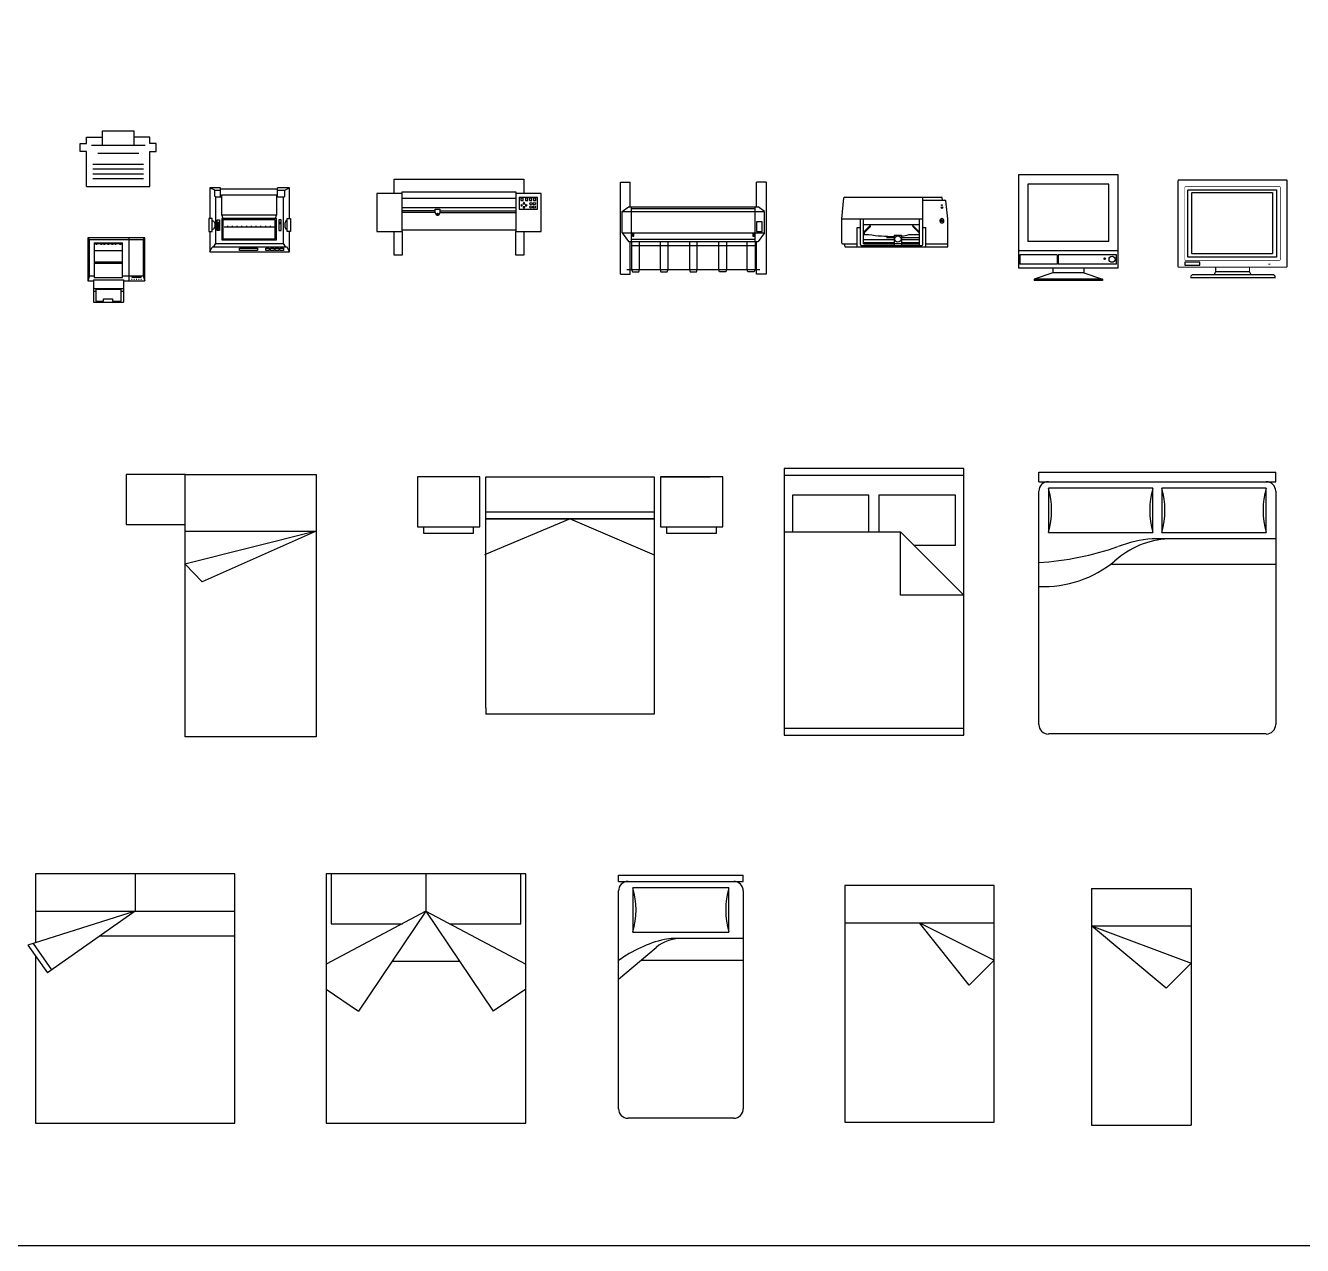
# Model space of a CAD drawing. Header units: millimetres. Extents: x 2198.5 to 2287.8, y 1208.8 to 1298.1.
# Drawn here: x 2218.67 to 2228.92, y 1208.76 to 1218.54 of the extents above; entities that cross this region are included whole.
import ezdxf

# ---------------------------------------------------------------- set-up
doc = ezdxf.new("R2010")
doc.units = ezdxf.units.MM
doc.layers.add('10-MUEBLES', color=7, linetype='Continuous')
doc.layers.add('FURN', color=7, linetype='Continuous')

# ---------------------------------------------------------------- blocks, each defined once
blk = doc.blocks.new('MHPLN025')
for p, q in [((-1.9812, -0.6858), (-1.9812, 0.6858)), ((-0.4826, 0.6858), (-0.4826, -0.2032)), ((-0.0508, 0.6858), (-0.0508, -0.6858)), ((-0.2032, 0.6223), (-0.4826, 0.6223)), ((-0.2032, 0.0381), (-0.2032, 0.6223)), ((-0.4826, 0.0381), (-0.2032, 0.0381)), ((-0.2032, -0.0381), (-0.4826, -0.0381)), ((-0.2032, -0.6223), (-0.2032, -0.0381)), ((-0.4826, -0.2032), (-0.9652, -0.6858)), ((-0.9652, -0.6858), (-0.9652, -0.2032)), ((-0.9652, -0.2032), (-0.4826, -0.2032)), ((-0.5842, -0.3048), (-0.5842, -0.6223)), ((-0.5842, -0.6223), (-0.2032, -0.6223))]:
    blk.add_line(p, q)
blk.add_lwpolyline([(0, -0.6858), (0, 0.6858), (-2.032, 0.6858), (-2.032, -0.6858)], close=True)
blk = doc.blocks.new('MHPLN037')
at = {"color": 0}
for p, q in [((0, -1), (0, 0)), ((0, 0), (2, 0)), ((0.4317, 0), (0.8194, -0.8683)), ((0.4317, 0), (0.6841, -1.0003)), ((0.4317, -1), (0.4317, 0)), ((2, 0), (2, -1)), ((0.8194, -0.8683), (0.6841, -1)), ((0, -1), (0, -1.45)), ((0.3824, -1), (0, -1)), ((2, -1), (0.3824, -1)), ((0.3824, -1.45), (0.3824, -1)), ((0, -1.45), (0.3824, -1.45))]:
    blk.add_line(p, q, dxfattribs=at)
blk = doc.blocks.new('Escribir1')
at = {"color": 0, "linetype": 'Continuous'}
for p, q in [((-0.127, 0.3302), (-0.127, 0.4445)), ((-0.127, 0.4445), (0.127, 0.4445)), ((0.127, 0.3302), (0.127, 0.4445)), ((-0.3048, 0.3429), (-0.254, 0.3429)), ((-0.3048, 0.2794), (-0.3048, 0.3429)), ((-0.254, 0.3937), (-0.127, 0.3937)), ((-0.254, 0.3429), (-0.254, 0.3937)), ((-0.2159, 0.3302), (0.2159, 0.3302)), ((0.254, 0.3937), (0.127, 0.3937)), ((0.254, 0.3429), (0.254, 0.3937)), ((0.3048, 0.3429), (0.254, 0.3429)), ((0.3048, 0.2794), (0.3048, 0.3429)), ((-0.254, 0.2794), (-0.3048, 0.2794)), ((-0.254, 0), (-0.254, 0.2794)), ((-0.1651, 0.2667), (0.1651, 0.2667)), ((0.254, 0), (0.254, 0.2794)), ((0.254, 0.2794), (0.3048, 0.2794)), ((-0.2032, 0.1778), (0.2032, 0.1778)), ((-0.2032, 0.1397), (0.2032, 0.1397)), ((-0.2032, 0.1016), (0.2032, 0.1016)), ((-0.2032, 0.0635), (0.2032, 0.0635)), ((-0.254, 0), (0.254, 0))]:
    blk.add_line(p, q, dxfattribs=at)
blk = doc.blocks.new('Impreso1')
at = {"color": 0, "linetype": 'ByBlock'}
for p, q in [((-0.2286, 0), (-0.2286, -0.3429)), ((0.2286, 0), (-0.2286, 0)), ((-0.2159, -0.0127), (-0.2286, 0)), ((-0.2159, -0.3048), (-0.2159, -0.0127)), ((-0.2159, -0.0127), (0.2159, -0.0127)), ((-0.1778, -0.0381), (-0.1778, -0.3175)), ((-0.1778, -0.0381), (0.0508, -0.0381)), ((-0.1778, -0.04445), (0.0508, -0.04445)), ((-0.1778, -0.1016), (0.0508, -0.1016)), ((-0.1651, -0.04445), (-0.1651, -0.0508)), ((-0.1651, -0.0508), (-0.1524, -0.0508)), ((-0.1524, -0.0508), (-0.1524, -0.04445)), ((-0.127, -0.04445), (-0.127, -0.0508)), ((-0.127, -0.0508), (-0.1143, -0.0508)), ((-0.1143, -0.0508), (-0.1143, -0.04445)), ((-0.1016, -0.04445), (-0.1016, -0.0508)), ((-0.1016, -0.0508), (-0.0889, -0.0508)), ((-0.0889, -0.0508), (-0.0889, -0.04445)), ((-0.06985, -0.04445), (-0.06985, -0.0508)), ((-0.06985, -0.0508), (-0.05715, -0.0508)), ((-0.05715, -0.0508), (-0.05715, -0.04445)), ((-0.0381, -0.04445), (-0.0381, -0.0508)), ((-0.0381, -0.0508), (-0.0254, -0.0508)), ((-0.0254, -0.0508), (-0.0254, -0.04445)), ((-0.0127, -0.04445), (-0.0127, -0.0508)), ((-0.0127, -0.0508), (0, -0.0508)), ((0, -0.0508), (0, -0.04445)), ((0.0254, -0.04445), (0.0254, -0.0508)), ((0.0254, -0.0508), (0.0381, -0.0508)), ((0.0381, -0.0508), (0.0381, -0.04445)), ((0.0508, -0.3175), (0.0508, -0.0381)), ((0.1016, 0), (0.1016, -0.3429)), ((0.2159, -0.0127), (0.2286, 0)), ((0.2159, -0.0127), (0.2159, -0.3048)), ((0.2286, -0.3429), (0.2286, 0)), ((-0.1778, -0.1905), (0.0508, -0.1905)), ((-0.1778, -0.2032), (0.0508, -0.2032)), ((-0.2159, -0.3048), (-0.2286, -0.3429)), ((-0.2159, -0.3048), (-0.1778, -0.3048)), ((0.0508, -0.3048), (0.2159, -0.3048)), ((0.2159, -0.3048), (0.2286, -0.3429)), ((-0.18415, -0.33655), (-0.18415, -0.51435)), ((-0.18415, -0.33655), (0.05715, -0.33655)), ((-0.18415, -0.4064), (0.05715, -0.4064)), ((-0.1778, -0.3175), (0.0508, -0.3175)), ((0.05715, -0.33655), (0.05715, -0.51435)), ((0.05715, -0.3429), (0.2286, -0.3429)), ((0.12065, -0.3302), (0.127, -0.3302)), ((0.127, -0.31115), (0.19685, -0.31115)), ((0.127, -0.3175), (0.127, -0.31115)), ((0.19685, -0.3175), (0.127, -0.3175)), ((0.1397, -0.3302), (0.14605, -0.3302)), ((0.15875, -0.3302), (0.1651, -0.3302)), ((0.1778, -0.3302), (0.18415, -0.3302)), ((0.19685, -0.31115), (0.19685, -0.3175)), ((0.19685, -0.3302), (0.2032, -0.3302)), ((-0.18415, -0.42545), (-0.1651, -0.42545)), ((-0.1651, -0.41275), (-0.1651, -0.508)), ((0.0381, -0.41275), (-0.1651, -0.41275)), ((-0.1651, -0.508), (-0.1016, -0.508)), ((-0.1016, -0.508), (-0.1016, -0.48895)), ((-0.1016, -0.48895), (-0.03175, -0.48895)), ((-0.03175, -0.48895), (-0.03175, -0.508)), ((-0.03175, -0.508), (0.0381, -0.508)), ((0.0381, -0.508), (0.0381, -0.41275)), ((0.0381, -0.42545), (0.05715, -0.42545)), ((-0.18415, -0.51435), (0.05715, -0.51435))]:
    blk.add_line(p, q, dxfattribs=at)
blk.add_lwpolyline([(-0.2286, -0.3429), (-0.18415, -0.3429)], dxfattribs=at)
blk = doc.blocks.new('Impreso2')
at = {"color": 0, "linetype": 'ByBlock'}
for p, q in [((-0.4572, -0.1524), (0.4572, -0.1524)), ((-0.4572, -0.2286), (0.4572, -0.2286)), ((-0.1905, -0.254), (-0.4572, -0.254)), ((-0.1905, -0.2667), (-0.4572, -0.2667)), ((-0.1524, -0.254), (0.4572, -0.254)), ((-0.1524, -0.2667), (0.4572, -0.2667)), ((-0.4572, -0.4064), (0.4572, -0.4064))]:
    blk.add_line(p, q, dxfattribs=at)
for points in [[(-0.5207, -0.1143), (-0.5207, 0), (0.5207, 0), (0.5207, -0.1143)], [(-0.4572, -0.1143), (-0.4572, -0.1016), (0.4572, -0.1016), (0.4572, -0.1143)], [(-0.1905, -0.2667), (-0.1905, -0.2413), (-0.1524, -0.2413), (-0.1524, -0.2667), (-0.1651, -0.2921), (-0.1778, -0.2921), (-0.1905, -0.2667)], [(-0.4572, -0.4191), (-0.4572, -0.6096), (-0.5207, -0.6096), (-0.5207, -0.4191)], [(0.5207, -0.4191), (0.5207, -0.6096), (0.4572, -0.6096), (0.4572, -0.4191)]]:
    blk.add_lwpolyline(points, dxfattribs=at)
for points in [[(-0.6604, -0.1143), (-0.6604, -0.4191), (-0.4572, -0.4191), (-0.4572, -0.1143)], [(0.4572, -0.1143), (0.4572, -0.4191), (0.6604, -0.4191), (0.6604, -0.1143)], [(0.4826, -0.14605), (0.4826, -0.2413), (0.62865, -0.2413), (0.62865, -0.14605)], [(0.4953, -0.1524), (0.4953, -0.17145), (0.51435, -0.17145), (0.51435, -0.1524)], [(0.4953, -0.20955), (0.508, -0.2159), (0.508, -0.2032)], [(0.5207, -0.18415), (0.51435, -0.19685), (0.52705, -0.19685)], [(0.5334, -0.1524), (0.5334, -0.17145), (0.55245, -0.17145), (0.55245, -0.1524)], [(0.5461, -0.20955), (0.5334, -0.2032), (0.5334, -0.2159)], [(0.56515, -0.1524), (0.56515, -0.17145), (0.5842, -0.17145), (0.5842, -0.1524)], [(0.5969, -0.1524), (0.5969, -0.17145), (0.61595, -0.17145), (0.61595, -0.1524)], [(0.5207, -0.23495), (0.52705, -0.22225), (0.51435, -0.22225)]]:
    blk.add_lwpolyline(points, close=True, dxfattribs=at)
for centre, radius in [((0.57785, -0.19685), 0.00952), ((0.60325, -0.19685), 0.00952), ((-0.17145, -0.2794), 0.00635), ((0.57785, -0.22225), 0.00952), ((0.60325, -0.22225), 0.00952)]:
    blk.add_circle(centre, radius, dxfattribs=at)
blk = doc.blocks.new('Impreso3')
at = {"color": 0, "linetype": 'ByBlock'}
for p, q in [((-0.5842, -0.7366), (-0.5842, 0)), ((-0.5842, 0), (-0.508, 0)), ((-0.508, -0.19685), (-0.508, 0)), ((0.508, -0.19685), (0.508, 0)), ((0.5842, 0), (0.508, 0)), ((0.5842, 0), (0.5842, -0.7366)), ((-0.5715, -0.23495), (-0.5207, -0.19685)), ((-0.5207, -0.19685), (0.5207, -0.19685)), ((-0.4953, -0.47625), (-0.4953, -0.19685)), ((0.4953, -0.47625), (0.4953, -0.19685)), ((0.5715, -0.23495), (0.5207, -0.19685)), ((-0.5715, -0.4064), (-0.5715, -0.23495)), ((-0.5715, -0.23495), (0.5715, -0.23495)), ((-0.4953, -0.20955), (0.4953, -0.20955)), ((0.5715, -0.4064), (0.5715, -0.23495)), ((-0.5715, -0.4064), (0.5715, -0.4064)), ((-0.5715, -0.4064), (-0.5207, -0.47625)), ((0.55245, -0.3175), (0.508, -0.3175)), ((0.508, -0.3175), (0.508, -0.3937)), ((0.508, -0.3937), (0.55245, -0.3937)), ((0.5715, -0.4064), (0.5207, -0.47625)), ((0.55245, -0.3937), (0.55245, -0.3175)), ((-0.5207, -0.47625), (0.5207, -0.47625)), ((-0.508, -0.7366), (-0.508, -0.47625)), ((-0.4953, -0.4572), (0.4953, -0.4572)), ((-0.4953, -0.47625), (-0.4953, -0.6985)), ((-0.4953, -0.508), (0.4953, -0.508)), ((-0.48895, -0.41275), (-0.48895, -0.4318)), ((-0.47625, -0.41275), (-0.48895, -0.41275)), ((-0.48895, -0.4318), (-0.47625, -0.4318)), ((-0.47625, -0.4318), (-0.47625, -0.41275)), ((-0.4318, -0.6985), (-0.4318, -0.47625)), ((-0.2667, -0.47625), (-0.2667, -0.6985)), ((-0.2032, -0.6985), (-0.2032, -0.47625)), ((-0.03175, -0.47625), (-0.03175, -0.6985)), ((0.03175, -0.6985), (0.03175, -0.47625)), ((0.2032, -0.6985), (0.2032, -0.47625)), ((0.2667, -0.47625), (0.2667, -0.6985)), ((0.4318, -0.6985), (0.4318, -0.47625)), ((0.48895, -0.41275), (0.47625, -0.41275)), ((0.47625, -0.41275), (0.47625, -0.4318)), ((0.47625, -0.4318), (0.48895, -0.4318)), ((0.48895, -0.4318), (0.48895, -0.41275)), ((0.4953, -0.47625), (0.4953, -0.6985)), ((0.508, -0.7366), (0.508, -0.47625)), ((-0.5334, -0.6985), (0.5334, -0.6985)), ((-0.4953, -0.6985), (-0.48895, -0.71755)), ((-0.43815, -0.71755), (-0.4318, -0.6985)), ((-0.2667, -0.6985), (-0.26035, -0.71755)), ((-0.20955, -0.71755), (-0.2032, -0.6985)), ((-0.03175, -0.6985), (-0.0254, -0.71755)), ((0.0254, -0.71755), (0.03175, -0.6985)), ((0.20955, -0.71755), (0.2032, -0.6985)), ((0.2667, -0.6985), (0.26035, -0.71755)), ((0.43815, -0.71755), (0.4318, -0.6985)), ((0.4953, -0.6985), (0.48895, -0.71755)), ((-0.5842, -0.7366), (-0.508, -0.7366)), ((-0.48895, -0.71755), (-0.43815, -0.71755)), ((-0.26035, -0.71755), (-0.20955, -0.71755)), ((-0.0254, -0.71755), (0.0254, -0.71755)), ((0.26035, -0.71755), (0.20955, -0.71755)), ((0.48895, -0.71755), (0.43815, -0.71755)), ((0.5842, -0.7366), (0.508, -0.7366))]:
    blk.add_line(p, q, dxfattribs=at)
blk = doc.blocks.new('Impreso4')
at = {"color": 0, "linetype": 'ByBlock'}
for p, q in [((-0.187325, 0.3302), (-0.212725, 0.3429)), ((-0.155575, 0.2921), (-0.155575, 0.3429)), ((0.149225, 0.2921), (0.149225, 0.3429)), ((0.187325, 0.3302), (0.212725, 0.3429)), ((-0.187325, 0.29845), (-0.187325, 0.3302)), ((-0.187325, 0.3302), (-0.155575, 0.3302)), ((-0.180975, 0.2921), (-0.187325, 0.29845)), ((-0.180975, 0.04445), (-0.180975, 0.2921)), ((-0.149225, 0.2921), (-0.180975, 0.2921)), ((-0.155575, 0.33655), (0.149225, 0.33655)), ((-0.149225, 0.3048), (0.142875, 0.3048)), ((-0.149225, 0.19685), (-0.149225, 0.3048)), ((0.142875, 0.3048), (0.142875, 0.19685)), ((0.180975, 0.2921), (0.142875, 0.2921)), ((0.149225, 0.3302), (0.187325, 0.3302)), ((0.180975, 0.2921), (0.187325, 0.29845)), ((0.180975, 0.04445), (0.180975, 0.2921)), ((0.187325, 0.29845), (0.187325, 0.3302)), ((-0.219075, 0.1778), (-0.219075, 0.10795)), ((-0.200025, 0.1778), (-0.219075, 0.1778)), ((-0.200025, 0.10795), (-0.200025, 0.1778)), ((-0.200025, 0.1651), (-0.193675, 0.1651)), ((-0.193675, 0.1651), (-0.187325, 0.1524)), ((-0.187325, 0.1524), (-0.187325, 0.13335)), ((-0.174625, 0.1143), (-0.174625, 0.17145)), ((-0.174625, 0.17145), (-0.161925, 0.17145)), ((-0.174625, 0.15875), (-0.161925, 0.15875)), ((-0.168275, 0.15875), (-0.168275, 0.1143)), ((-0.161925, 0.17145), (-0.161925, 0.1143)), ((0.142875, 0.19685), (-0.149225, 0.19685)), ((-0.149225, 0.19685), (-0.144462, 0.1778)), ((0.142875, 0.1778), (-0.149225, 0.1778)), ((-0.149225, 0.1778), (-0.149225, 0.0635)), ((0.136525, 0.17145), (-0.142875, 0.17145)), ((-0.142875, 0.17145), (-0.142875, 0.06985)), ((-0.117475, 0.13335), (-0.117475, 0.1397)), ((-0.092075, 0.13335), (-0.092075, 0.1397)), ((-0.066675, 0.13335), (-0.066675, 0.1397)), ((-0.041275, 0.13335), (-0.041275, 0.1397)), ((-0.015875, 0.13335), (-0.015875, 0.1397)), ((0.009525, 0.13335), (0.009525, 0.1397)), ((0.034925, 0.13335), (0.034925, 0.1397)), ((0.060325, 0.13335), (0.060325, 0.1397)), ((0.085725, 0.13335), (0.085725, 0.1397)), ((0.111125, 0.13335), (0.111125, 0.1397)), ((0.136525, 0.06985), (0.136525, 0.17145)), ((0.138112, 0.1778), (0.142875, 0.19685)), ((0.142875, 0.0635), (0.142875, 0.1778)), ((0.155575, 0.17145), (0.155575, 0.1143)), ((0.168275, 0.17145), (0.155575, 0.17145)), ((0.155575, 0.15875), (0.168275, 0.15875)), ((0.155575, 0.1524), (0.168275, 0.1524)), ((0.168275, 0.1143), (0.168275, 0.17145)), ((0.193675, 0.1651), (0.187325, 0.1524)), ((0.187325, 0.1524), (0.187325, 0.13335)), ((0.200025, 0.1651), (0.193675, 0.1651)), ((0.200025, 0.1778), (0.219075, 0.1778)), ((0.200025, 0.10795), (0.200025, 0.1778)), ((0.219075, 0.1778), (0.219075, 0.10795)), ((-0.219075, 0.10795), (-0.200025, 0.10795)), ((-0.200025, 0.12065), (-0.193675, 0.12065)), ((-0.187325, 0.13335), (-0.193675, 0.12065)), ((-0.161925, 0.1143), (-0.174625, 0.1143)), ((-0.142875, 0.06985), (0.136525, 0.06985)), ((-0.136525, 0.13335), (0.130175, 0.13335)), ((0.155575, 0.1143), (0.168275, 0.1143)), ((0.187325, 0.13335), (0.193675, 0.12065)), ((0.200025, 0.12065), (0.193675, 0.12065)), ((0.219075, 0.10795), (0.200025, 0.10795)), ((-0.212725, 0), (-0.200025, 0.0254)), ((0.200025, 0.0254), (-0.200025, 0.0254)), ((-0.193675, 0.0254), (-0.180975, 0.04445)), ((-0.180975, 0.04445), (0.180975, 0.04445)), ((-0.149225, 0.0635), (0.142875, 0.0635)), ((-0.053975, 0.01905), (0.041275, 0.01905)), ((-0.053975, 0.00635), (-0.053975, 0.01905)), ((0.041275, 0.00635), (-0.053975, 0.00635)), ((0.041275, 0.01905), (0.041275, 0.00635)), ((0.085725, 0.01905), (0.104775, 0.01905)), ((0.085725, 0.00635), (0.085725, 0.01905)), ((0.104775, 0.00635), (0.085725, 0.00635)), ((0.104775, 0.01905), (0.104775, 0.00635)), ((0.111125, 0.01905), (0.130175, 0.01905)), ((0.111125, 0.00635), (0.111125, 0.01905)), ((0.130175, 0.00635), (0.111125, 0.00635)), ((0.130175, 0.01905), (0.130175, 0.00635)), ((0.136525, 0.01905), (0.155575, 0.01905)), ((0.136525, 0.00635), (0.136525, 0.01905)), ((0.155575, 0.00635), (0.136525, 0.00635)), ((0.155575, 0.01905), (0.155575, 0.00635)), ((0.161925, 0.00635), (0.161925, 0.01905)), ((0.161925, 0.01905), (0.180975, 0.01905)), ((0.180975, 0.00635), (0.161925, 0.00635)), ((0.193675, 0.0254), (0.180975, 0.04445)), ((0.180975, 0.01905), (0.180975, 0.00635)), ((0.212725, 0), (0.200025, 0.0254))]:
    blk.add_line(p, q, dxfattribs=at)
for points in [[(-0.155575, 0.3429), (-0.212725, 0.3429), (-0.212725, 0.1778)], [(0.212725, 0.1778), (0.212725, 0.3429), (0.149225, 0.3429)], [(-0.212725, 0), (0.212725, 0), (0.212725, 0.10795)], [(-0.212725, 0.10795), (-0.212725, 0)]]:
    blk.add_lwpolyline(points, dxfattribs=at)
blk = doc.blocks.new('Impresora1 F')
at = {"layer": 'FURN', "color": 7}
for p, q in [((-8.81, 4.5), (-8.45, 7.89)), ((-8.33, 8), (7.2, 8)), ((4.19, 0.37), (4.19, 8)), ((4.19, 7.5), (7.75, 7.5)), ((7.36, 7.5), (7.32, 7.89)), ((8.19, 4.5), (7.88, 7.39)), ((-8.81, 4.5), (4.19, 4.5)), ((-8.81, 0.62), (-8.81, 4.5)), ((-5.81, 0.37), (-5.81, 4.5)), ((-5.31, 0.5), (-5.31, 4.5)), ((3.69, 0.25), (3.69, 4.5)), ((7.24, 4.62), (7.28, 4.62)), ((7.24, 4.47), (7.24, 4.62)), ((7.28, 4.47), (7.24, 4.47)), ((7.28, 4.62), (7.28, 4.47)), ((8.19, 0), (8.19, 4.5)), ((-6.31, 3.1), (-5.81, 3.1)), ((-6.31, 0), (-6.31, 3.1)), ((-5.31, 3.58), (3.69, 3.58)), ((-5.31, 2.37), (-4.3, 3.37)), ((-5.22, 2.28), (-4.21, 3.28)), ((-5.22, 2.28), (-5.22, 2)), ((3.6, 2.28), (2.58, 3.28)), ((3.69, 2.37), (2.67, 3.37)), ((3.6, 2.28), (3.6, 2)), ((4.19, 3.1), (4.69, 3.1)), ((4.69, 0), (4.69, 3.1)), ((-8.69, 0.5), (-6.31, 0.5)), ((-8.31, 0.13), (-8.31, 0.5)), ((-8.19, 0), (8.19, 0)), ((-5.69, 0.25), (4.06, 0.25)), ((-5.31, 2), (-4.49, 2)), ((-5.31, 1.2), (-0.38, 1.2)), ((-5.31, 0.7), (-0.38, 0.7)), ((-5.31, 0.5), (-0.38, 0.5)), ((-1.65, 1.53), (-0.38, 1.53)), ((-1.65, 1.53), (-1.65, 1.5)), ((-1.65, 1.5), (-0.38, 1.5)), ((-0.38, 1.88), (0.78, 1.88)), ((-0.38, 1.88), (-0.38, 0.25)), ((0.78, 1.88), (0.78, 0.25)), ((0.78, 1.53), (3.69, 1.53)), ((0.78, 1.5), (3.69, 1.5)), ((0.78, 1.2), (3.69, 1.2)), ((0.78, 0.7), (3.69, 0.7)), ((0.78, 0.5), (3.69, 0.5)), ((1.96, 2), (3.69, 2)), ((4.69, 0.5), (8.19, 0.5))]:
    blk.add_line(p, q, dxfattribs=at)
at = {"layer": 'FURN', "color": 251}
blk.add_line((-0.38, 0.55), (0.78, 0.55), dxfattribs=at)
at = {"layer": 'FURN', "color": 7}
for centre, radius in [((7.28, 6.32), 0.133), ((7.26, 6.72), 0.0667), ((7.26, 4.19), 0.133)]:
    blk.add_circle(centre, radius, dxfattribs=at)
at = {"layer": 'FURN', "color": 251}
blk.add_circle((0.2, 1.28), 0.512, dxfattribs=at)
at = {"layer": 'FURN', "color": 7}
for centre, radius, start, end in [((-8.33, 7.87), 0.125, 90, 173.8845), ((7.2, 7.87), 0.125, 6.1155, 90), ((7.75, 7.37), 0.125, 6.1155, 90), ((7.26, 4.19), 0.333, 93.3172, 86.3927), ((-4.25, 3.33), 0.0625, 314.7411, 134.7411), ((2.63, 3.33), 0.0625, 45.2589, 225.2589), ((-8.69, 0.62), 0.125, 180, 270), ((-8.19, 0.13), 0.125, 180, 270), ((-5.69, 0.37), 0.125, 180, 270), ((-0.69, 25.48), 23.78, 260.8011, 270.7391), ((-0.16, 9.24), 7.55, 277.2117, 286.3896), ((4.06, 0.37), 0.125, 270, 0)]:
    blk.add_arc(centre, radius, start, end, dxfattribs=at)
blk = doc.blocks.new('Monitor1 F')
at = {"layer": 'FURN', "color": 7}
for p, q in [((-8.01, 17), (-8.01, 2)), ((8.01, 17), (-8.01, 17)), ((8.01, 2), (8.01, 17)), ((-6.51, 15.5), (-6.51, 6.27)), ((6.51, 15.5), (-6.51, 15.5)), ((6.51, 6.27), (6.51, 15.5)), ((6.51, 6.27), (-6.51, 6.27)), ((8.01, 4.77), (-8.01, 4.77)), ((-1.76, 4.15), (-7.76, 4.15)), ((-7.76, 4.15), (-7.76, 2.65)), ((-1.76, 4.15), (-1.76, 2.65)), ((7.76, 4.15), (-1.63, 4.15)), ((-1.63, 4.15), (-1.63, 2.65)), ((7.76, 2.65), (7.76, 4.15)), ((-1.76, 2.65), (-7.76, 2.65)), ((7.76, 2.65), (-1.63, 2.65)), ((8.01, 2), (-8.01, 2)), ((-2.5, 1.25), (-5.5, 0.25)), ((5.5, 0.25), (-5.5, 0.25)), ((-5.5, 0.25), (-5.5, 0)), ((5.5, 0), (-5.5, 0)), ((-2.5, 2), (-2.5, 1.25)), ((2.5, 1.25), (-2.5, 1.25)), ((2.5, 2), (2.5, 1.25)), ((2.5, 1.25), (5.5, 0.25)), ((5.5, 0.25), (5.5, 0))]:
    blk.add_line(p, q, dxfattribs=at)
at = {"layer": 'FURN', "color": 15}
blk.add_circle((5.83, 3.51), 0.125, dxfattribs=at)
at = {"layer": 'FURN', "color": 7}
blk.add_circle((7.03, 3.43), 0.489, dxfattribs=at)
blk = doc.blocks.new('Monitor2 F')
blk.add_line((-0.999, -2.952), (-0.727, -2.952))
for points, const_width in [([(-1.3, -2.91), (-1.3, -2.222, -0.414214), (-1.294, -2.216), (-0.432, -2.216, -0.414214), (-0.426, -2.222), (-0.426, -2.91, -0.414214), (-0.432, -2.916), (-1.294, -2.916, -0.414214)], 0.01), ([(-1.246, -2.855), (-1.246, -2.277, -0.414214), (-1.24, -2.271), (-0.486, -2.271, -0.414214), (-0.48, -2.277), (-0.48, -2.855, -0.414214), (-0.486, -2.861), (-1.24, -2.861, -0.414214)], 0.005)]:
    blk.add_lwpolyline(points, format="xyb", close=True, dxfattribs=dict(const_width=const_width))
for points in [[(-1.222, -2.831), (-1.222, -2.301, -0.414214), (-1.216, -2.295), (-0.516, -2.295, -0.414214), (-0.51, -2.301), (-0.51, -2.831, -0.414214), (-0.516, -2.837), (-1.216, -2.837, -0.414214)], [(-1.185, -2.807), (-0.547, -2.807, 0.414214), (-0.541, -2.801), (-0.541, -2.325, 0.414214), (-0.547, -2.319), (-1.185, -2.319, 0.414214), (-1.192, -2.325), (-1.192, -2.801, 0.414214)]]:
    blk.add_lwpolyline(points, format="xyb", close=True)
blk.add_lwpolyline([(-1.246, -2.901), (-1.125, -2.901), (-1.125, -2.876), (-1.246, -2.876)], close=True)
at = {"const_width": 0.01}
for points in [[(-0.999, -2.916), (-0.999, -2.952), (-1.011, -2.976)], [(-0.727, -2.916), (-0.727, -2.952), (-0.715, -2.976)], [(-0.559, -2.892), (-0.577, -2.892)]]:
    blk.add_lwpolyline(points, dxfattribs=at)
blk.add_lwpolyline([(-0.999, -2.952), (-0.727, -2.952)])
blk.add_lwpolyline([(-1.198, -2.988), (-1.185, -2.976), (-0.535, -2.976), (-0.522, -2.988), (-0.522, -3), (-1.198, -3)], close=True, dxfattribs=at)
blk = doc.blocks.new('CAMA135')
for p, q in [((0.45, 2.4), (0.4, 2.4)), ((0, 1.95), (0, 2.35)), ((0.4, 1.95), (0.4, 2)), ((0.4, 2), (0.45, 2)), ((0, 0.55), (0, 1.9)), ((0.283, 1.9), (0.283, 1.32)), ((0.335, 1.225), (0.624, 1.9)), ((0.335, 0.55), (0.335, 1.9)), ((0.335, 1.9), (0.335, 1.32)), ((0.283, 1.32), (0.283, 0.55)), ((0.335, 1.32), (0.335, 0.55)), ((0.335, 1.225), (0.624, 0.538)), ((1.853, 0.55), (1.903, 0.55)), ((0.45, 0.45), (0.4, 0.45)), ((0.45, 0.05), (0.45, 0.45)), ((0.4, 0.05), (0.45, 0.05)), ((0.4, 0), (0.4, 0.05))]:
    blk.add_line(p, q)
for points in [[(0.4, 2.45), (0, 2.45), (0, 1.95), (0.4, 1.95)], [(0.4, 0.5), (0, 0.5), (0, 0), (0.4, 0)]]:
    blk.add_lwpolyline(points, close=True)
for points in [[(0.45, 2), (0.45, 2.4)], [(1.853, 0.55), (0, 0.55), (0, 1.32), (0, 1.9), (1.903, 1.9), (1.903, 0.55)]]:
    blk.add_lwpolyline(points)
blk = doc.blocks.new('2p 01 mesita')
blk.add_blockref('CAMA135', (0, -1.225))
blk = doc.blocks.new('2p 03')
for p, q in [((-80, 0), (-80, -55.2)), ((80, 0), (-80, 0)), ((0, 0), (0, -30)), ((80, -200), (80, 0)), ((0, -30), (-86.1, -57.1)), ((-80, -30), (80, -30)), ((0, -30), (-70.5, -79.4)), ((80, -50), (-28.6, -50)), ((-86.1, -57.1), (-70.5, -79.4)), ((-81.9, -55.8), (-67.1, -77)), ((-80, -65.8), (-80, -200)), ((-80, -200), (80, -200))]:
    blk.add_line(p, q)
blk = doc.blocks.new('2p 04')
for p, q in [((-80, 0), (-80, -200)), ((80, 0), (-80, 0)), ((-76, 0), (-76, -40)), ((0, 0), (0, -30)), ((76, -40), (76, 0)), ((80, -200), (80, 0)), ((0, -30), (-80, -72.5)), ((0, -30), (-54, -110.1)), ((0, -30), (54, -110.1)), ((0, -30), (80, -72.5)), ((-76, -40), (-18.8, -40)), ((18.8, -40), (76, -40)), ((-27, -70), (27, -70)), ((-80, -92.5), (-54, -110.1)), ((80, -92.5), (54, -110.1)), ((-80, -200), (80, -200))]:
    blk.add_line(p, q)
blk = doc.blocks.new('MHPLS011')
at = {"linetype": 'ByBlock'}
for p, q in [((-1.95, 0.076), (-1.95, 0.924)), ((-1.874, 1), (-0.127, 1)), ((-0.835, 1), (-0.58, 0.697)), ((-0.051, 1), (-0.051, 0)), ((-0.051, 1), (0, 1)), ((0, 1), (0, 0)), ((-0.686, 0), (-0.686, 0.822)), ((-0.457, 0.886), (-0.457, 0.114)), ((-0.102, 0.886), (-0.457, 0.886)), ((-0.102, 0.114), (-0.102, 0.886)), ((-0.508, 0), (-0.508, 0.561)), ((-0.457, 0.114), (-0.102, 0.114)), ((-0.127, 0), (-1.874, 0)), ((-0.051, 0), (0, 0))]:
    blk.add_line(p, q, dxfattribs=at)
for centre, radius, start, end in [((-1.874, 0.924), 0.0762, 90, 180), ((-1.522, 0.392), 1.034, 13.3928, 36.0202), ((-0.127, 0.924), 0.0762, 0, 90), ((-0.279, 1.495), 0.635, 253.7398, 286.2602), ((-0.813, 0.501), 0.305, 0, 40.1059), ((-0.813, 0.561), 0.305, 0, 13.3928), ((-0.279, -0.495), 0.635, 73.7398, 106.2602), ((-1.874, 0.076), 0.0762, 180, 270), ((-0.127, 0.076), 0.0762, 270, 0)]:
    blk.add_arc(centre, radius, start, end, dxfattribs=at)
blk = doc.blocks.new('MHPLS012')
at = {"linetype": 'ByBlock'}
for p, q in [((-2.024, 0.95), (-0.152, 0.95)), ((-0.076, 0.95), (-0.076, -0.95)), ((-0.076, 0.95), (0, 0.95)), ((0, 0.95), (0, -0.95)), ((-2.1, -0.874), (-2.1, 0.874)), ((-0.483, 0.874), (-0.483, 0.036)), ((-0.127, 0.874), (-0.483, 0.874)), ((-0.127, 0.036), (-0.127, 0.874)), ((-0.737, 0.366), (-0.737, -0.95)), ((-0.533, 0.041), (-0.533, -0.95)), ((-0.483, 0.036), (-0.127, 0.036)), ((-0.483, -0.036), (-0.483, -0.874)), ((-0.127, -0.036), (-0.483, -0.036)), ((-0.127, -0.874), (-0.127, -0.036)), ((-0.483, -0.874), (-0.127, -0.874)), ((-0.152, -0.95), (-2.024, -0.95)), ((-0.076, -0.95), (0, -0.95))]:
    blk.add_line(p, q, dxfattribs=at)
for centre, radius, start, end in [((-2.024, 0.874), 0.0762, 90, 180), ((-0.019, 0.912), 0.898, 177.5673, 219.5461), ((1.615, 1.088), 2.343, 183.3665, 199.2534), ((-0.152, 0.874), 0.0762, 0, 90), ((-0.305, 1.483), 0.635, 253.7398, 286.2602), ((-1.227, -0.125), 0.694, 3.1663, 42.0658), ((-1.458, -0.029), 0.927, 4.2918, 21.7676), ((-0.305, -0.574), 0.635, 73.7398, 106.2602), ((-0.305, 0.574), 0.635, 253.7398, 286.2602), ((-2.024, -0.874), 0.0762, 180, 270), ((-0.305, -1.483), 0.635, 73.7398, 106.2602), ((-0.152, -0.874), 0.0762, 270, 0)]:
    blk.add_arc(centre, radius, start, end, dxfattribs=at)
blk = doc.blocks.new('MHPLS502')
for p, q in [((-1.9, 0.6), (-1.9, -0.6)), ((0, 0.6), (-1.9, 0.6)), ((-0.3, 0.6), (-0.3, -0.6)), ((0, -0.6), (0, 0.6)), ((-1.9, -0.6), (0, -0.6))]:
    blk.add_line(p, q)
blk.add_lwpolyline([(-0.3, 0), (-0.6, -0.6), (-0.8, -0.4), (-0.3, 0)])
blk = doc.blocks.new('MHPLS503')
blk.add_line((-0.3, 0), (-0.3, -0.8))
for points in [[(0, 0), (-1.9, 0), (-1.9, -0.8)], [(0, 0), (0, -0.8), (-1.9, -0.8)], [(-0.3, 0), (-0.6, -0.8), (-0.8, -0.6), (-0.3, 0)]]:
    blk.add_lwpolyline(points)

msp = doc.modelspace()

# ---------------------------------------------------------------- linework, layer by layer
at = {"color": 1}
msp.add_lwpolyline([(2200.455, 1208.756), (2230.155, 1208.756), (2230.155, 1229.756), (2200.455, 1229.756)], close=True, dxfattribs=at)

# ---------------------------------------------------------------- block references
for name, p in [('Escribir1', (2219.416, 1217.252)), ('Impreso2', (2222.149, 1217.31)), ('Impreso3', (2224.029, 1217.285)), ('Monitor2 F', (2229.218, 1219.52)), ('Impreso1', (2219.4, 1216.838))]:
    msp.add_blockref(name, p)
for name, p, xscale, yscale, zscale in [('Monitor1 F', (2227.037, 1216.496), 0.05000000000001137, 0.05000000000001137, 0.05000000000001137), ('Impreso4', (2220.47, 1216.727), 1.5, 1.5, 1.5), ('Impresora1 F', (2225.66, 1216.766), 0.05000000000001137, 0.05000000000001137, 0.05000000000001137), ('2p 03', (2219.552, 1211.737), 0.009999999999990905, 0.009999999999990905, 0.009999999999990905), ('2p 04', (2221.884, 1211.737), 0.009999999999990905, 0.009999999999990905, 0.009999999999990905)]:
    msp.add_blockref(name, p, dxfattribs=dict(xscale=xscale, yscale=yscale, zscale=zscale))
for name, p, rotation in [('MHPLS012', (2227.751, 1214.959), 90), ('2p 01 mesita', (2223.04, 1214.921), 270), ('MHPLS011', (2224.429, 1211.727), 90), ('MHPLS502', (2225.843, 1211.644), 90), ('MHPLS503', (2227.223, 1211.62), 90)]:
    msp.add_blockref(name, p, dxfattribs=dict(rotation=rotation))
at = {"layer": '10-MUEBLES', "xscale": 1.051962609337636, "yscale": 1.051962609337636, "zscale": 1.051962609337636}
for name, p, rotation in [('MHPLN037', (2221.003, 1214.941), 270), ('MHPLN025', (2225.478, 1214.988), 90)]:
    msp.add_blockref(name, p, dxfattribs=dict(at, rotation=rotation))

doc.saveas('drawing.dxf')
